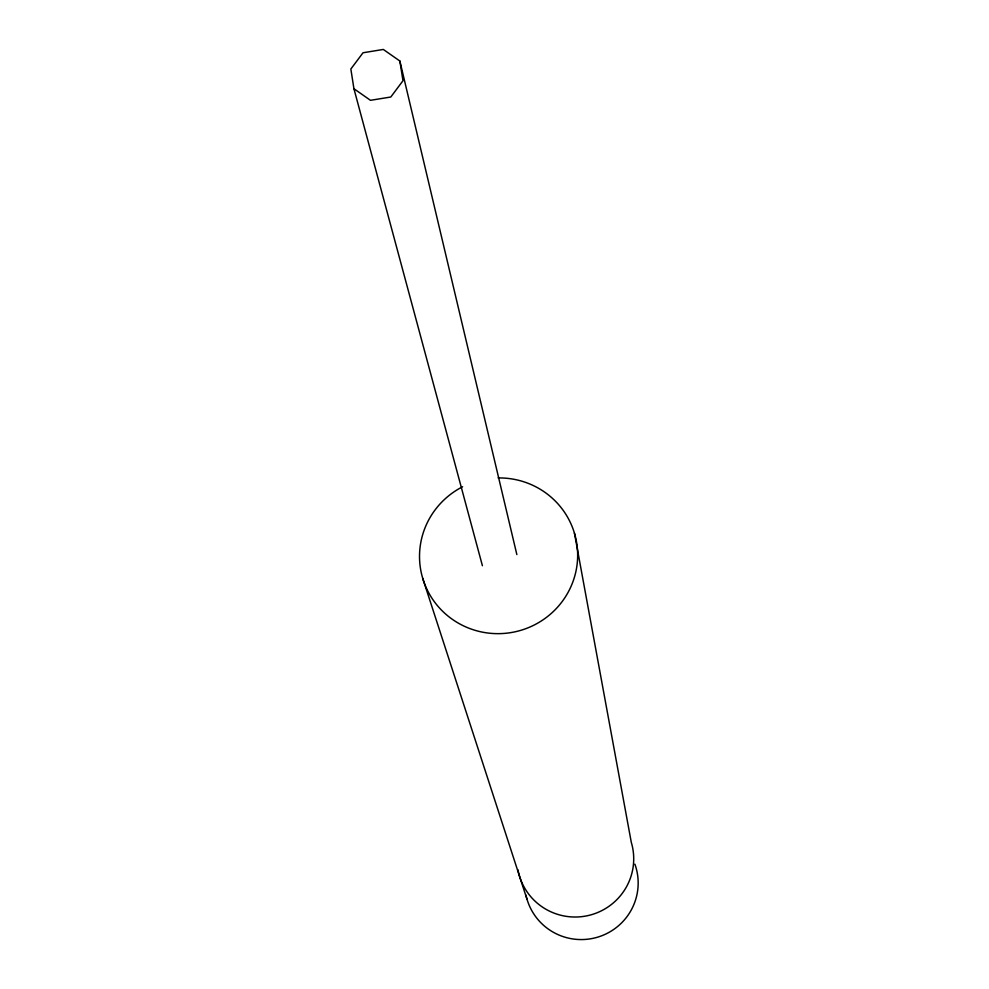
<?xml version="1.0" encoding="UTF-8"?>
<svg xmlns="http://www.w3.org/2000/svg" width="989" height="989" viewBox="0 0 989 989"><rect width="100%" height="100%" fill="white"/><g stroke="black" fill="none" stroke-linecap="round" stroke-linejoin="round"><path stroke-width="1.48" d="M516.851 554.582L399.865 61.021L383.312 49.45L363.025 52.763L350.848 69.02L353.926 88.726L482.409 565.72M353.926 88.726L370.479 100.322L390.803 97.009L402.98 80.727L399.865 61.021M422.674 578.182L527.038 899.36M574.424 533.071L631.291 842.344A58.4 57.894 -14.2 0 1 588.95 915.369A58.4 57.894 -14.2 0 1 517.927 869.776M498.135 477.934A79.157 77.785 -14.2 0 1 572.532 582.781A79.157 77.785 -14.2 0 1 445.841 614.231A79.157 77.785 -14.2 0 1 462.617 486.749M634.901 864.188A56.744 56.299 -14.2 0 1 596.837 937.399A56.744 56.299 -14.2 0 1 525.963 895.094"/></g></svg>
